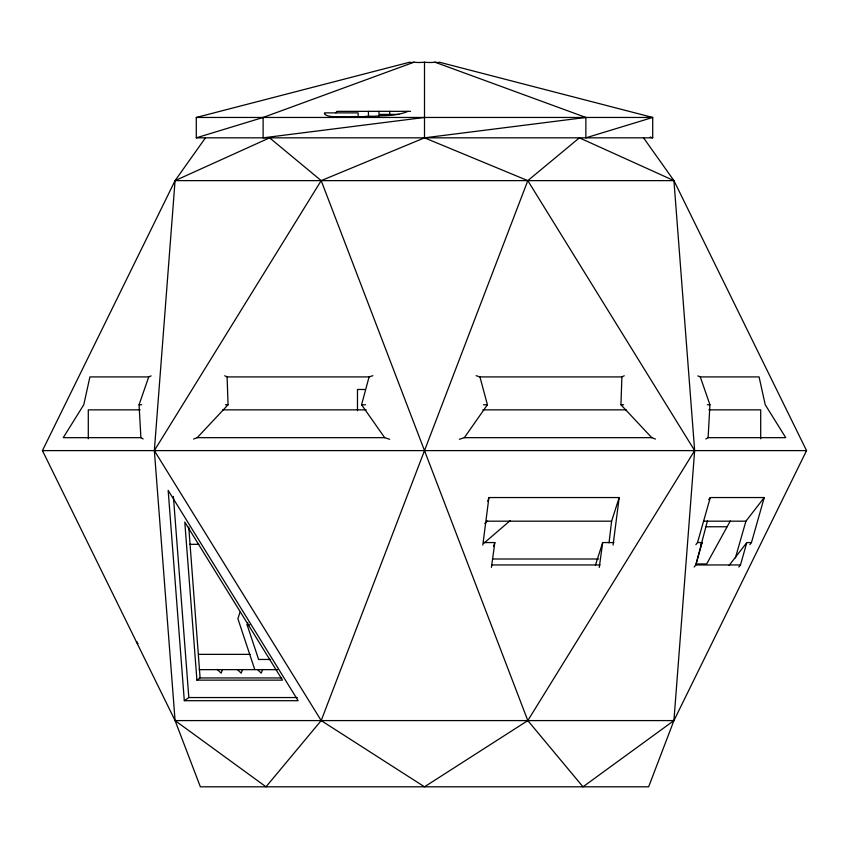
<?xml version="1.0" encoding="UTF-8"?>
<svg xmlns="http://www.w3.org/2000/svg" width="849" height="849" viewBox="0 0 849 849"><rect width="100%" height="100%" fill="white"/><g stroke="black" fill="none" stroke-linecap="round" stroke-linejoin="round"><path stroke-width="1.27" d="M357.482 410.672L357.482 389.479L365.282 389.479M368.445 116.44L368.445 111.346M655.407 439.05L651.777 437.67L620.937 404.761L621.893 376.914L624.248 375.757M705.859 438.965L708.108 437.67L709.934 404.761L700.266 376.914L697.867 375.884M205.458 137.835L175.074 180.625L154.348 450.607L175.074 720.589L200.364 786.811L648.636 786.811L673.926 720.589L806.55 450.607L673.926 180.625L643.542 137.835M673.926 720.589L694.652 450.607L673.926 180.625L579.389 137.835L527.813 180.625L321.187 720.589L266.013 786.811L175.074 720.589L42.45 450.607L175.074 180.625L269.611 137.835L321.187 180.625L527.813 720.589L582.987 786.811L673.926 720.589L175.074 720.589M482.816 545.079L488.918 497.546L619.186 497.546L613.084 545.079M491.422 567.365L494.829 542.564L483.622 542.564M599.277 567.365L602.684 542.564L613.891 542.564M609.02 542.872L611.598 521.18L619.186 497.546M707.482 520.755L696.127 563.948L706.686 563.948L730.289 520.978M389.649 439.283L384.671 437.67L361.578 404.761L369.082 376.914L372.86 375.683M695.893 544.644L697.507 542.564L710.295 497.546L764.249 497.546L751.461 542.564L749.858 544.644M694.174 567.047L695.787 564.956L702.144 542.564L697.507 542.564M738.842 567.047L740.466 564.956L746.823 542.564L751.461 542.564M735.383 557.963L745.921 521.18L764.249 497.546M487.719 501.271L488.918 497.546M493.619 546.332L494.829 542.564M595.414 565.19L602.684 542.564M240.023 612.214L237.89 618.709L254.796 669.649M222.406 669.532L221.218 673.151L217.079 669.373M143.141 438.965L140.892 437.67L139.066 404.761L148.734 376.914L151.133 375.884M270.523 659.461L258.616 659.461L247.123 624.822L247.876 622.678M242.517 669.532L241.212 673.151L237.402 669.532M262.734 669.373L261.205 673.151L257.512 669.532M459.351 439.283L464.329 437.67L487.422 404.761L479.918 376.914L476.14 375.683M708.703 499.594L710.295 497.546M700.542 544.644L702.144 542.564M729.111 565.413L746.823 542.564M193.593 439.05L197.223 437.67L228.063 404.761L227.108 376.914L224.752 375.757M484.079 543.052L510.313 520.522M484.726 523.419L487.613 521.106M196.915 680.145L282.484 680.145L184.785 522.05L196.915 680.145L200.088 677.948L281.698 677.948M184.307 700.701L298.126 700.701L168.166 490.382L184.307 700.701L188.828 697.549L297.362 697.549M196.289 137.835L263.126 117.459L414.057 62.189A14.306 3.566 -6.1 0 0 424.5 62.189A14.306 3.566 6.1 0 0 434.953 62.189A14.306 1.475 14.5 0 0 439.273 62.189L652.711 117.459L652.711 137.835L196.289 137.835L196.289 117.459L409.727 62.189A14.306 1.475 -14.5 0 0 414.047 62.189M424.5 117.459L263.126 137.835L263.126 117.459M196.289 117.459L652.711 117.459L585.874 137.835L585.874 117.459L424.5 137.835L321.187 180.625L154.348 450.607L321.187 720.589L424.5 786.811L527.813 720.589L694.652 450.607L527.813 180.625L424.5 137.835L424.5 62.189M137.262 643.627L138.111 643.627M337.149 111.346L410.534 111.346M380.087 114.403L398.871 114.403M175.074 180.625L673.926 180.625M148.734 376.914L89.92 376.914L83.764 404.761L63.251 437.67L140.892 437.67M227.108 376.914L369.082 376.914M479.918 376.914L621.893 376.914M700.266 376.914L759.08 376.914L765.236 404.761L785.75 437.67L708.108 437.67M139.066 404.761L141.687 404.761M225.441 404.761L228.063 404.761M361.578 404.761L365.548 404.761M483.452 404.761L487.422 404.761M620.937 404.761L623.559 404.761M707.313 404.761L709.934 404.761M140.159 409.855L88.296 409.855L88.296 438.774M222.693 409.855L366.152 409.855M482.848 409.855L626.307 409.855M708.841 409.855L760.704 409.855L760.704 438.774M197.223 437.67L384.671 437.67M464.329 437.67L651.777 437.67M42.45 450.607L806.55 450.607M486.594 521.18L611.598 521.18M703.81 521.18L745.921 521.18M705.784 526.762L726.999 526.762M189.56 544.336L198.804 544.336M492.643 559.003L598.577 559.003M492.197 564.956L600.052 564.956M695.787 564.956L740.466 564.956M247.123 624.822L249.723 624.822M198.73 654.367L250.2 654.367M199.122 669.649L277.591 669.649M136.487 642.046L137.336 642.046M650.185 137.06L652.711 137.835M434.943 62.189L585.874 117.459M173.398 496.442L188.828 697.549M188.765 527.091L200.088 677.948M389.733 111.346L389.733 115.167M378.994 111.346L378.994 116.44M358.14 116.589L358.14 112.875L324.541 112.875A21.628 5.391 -6.1 0 0 324.53 113.713M407.955 111.336A20.556 5.126 -6.1 0 1 381.626 115.676M381.742 115.602A19.75 4.924 -6.1 0 1 368.53 116.186A19.707 4.914 -6.1 0 1 355.561 116.515A19.707 4.914 -6.1 0 1 342.89 116.6A20.196 5.03 -6.1 0 1 324.647 113.702M335.896 112.875A21.894 5.455 -6.1 0 1 336.968 111.484"/></g></svg>
